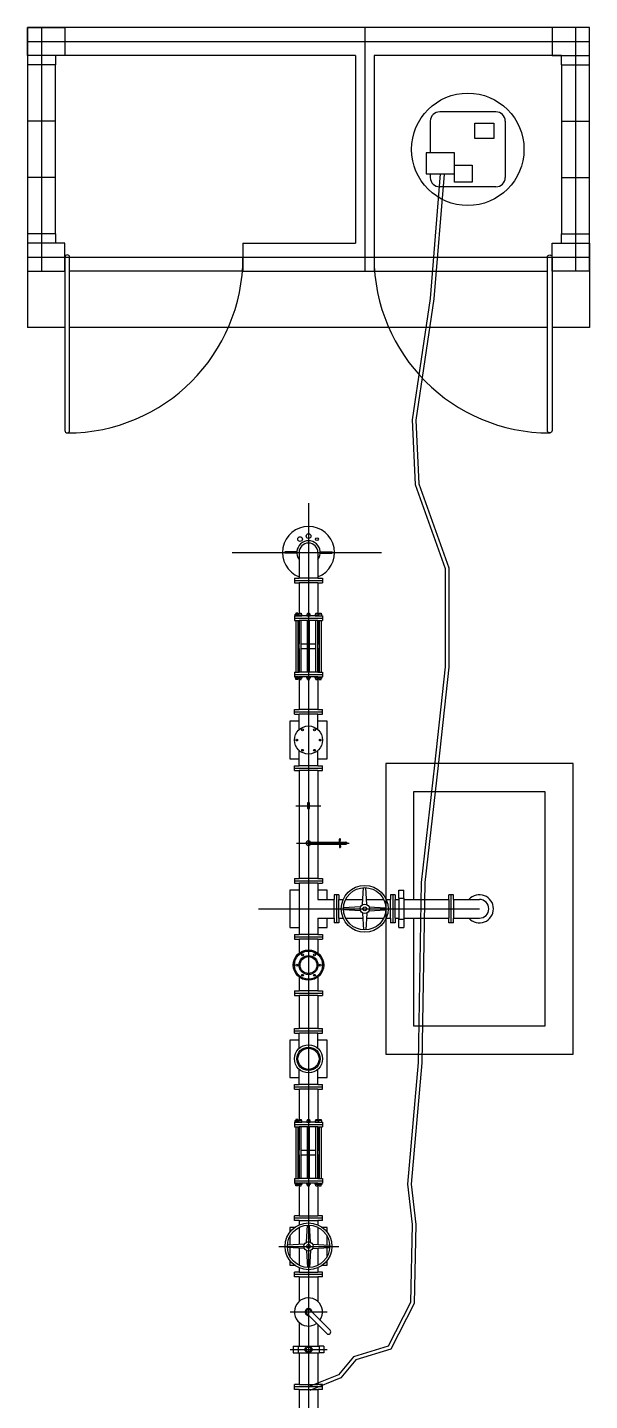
# Model space of a CAD drawing. Header units: inches. Extents: x 72602 to 350810, y -122122 to 43597.
# Drawn here: x 173573 to 176573, y -105680 to -98358 of the extents above; entities that cross this region are included whole.
import ezdxf

# ---------------------------------------------------------------- set-up
doc = ezdxf.new("R2010")
doc.units = ezdxf.units.IN
doc.header["$MEASUREMENT"] = 0
doc.layers.add('M-X-BKGD', color=8, linetype='Continuous')

msp = doc.modelspace()

# ---------------------------------------------------------------- linework, layer by layer
at = {"layer": 'M-X-BKGD'}
for p, q in [((173573.5, -98358.1), (173573.5, -98558.1)), ((176573.5, -98358.1), (173573.5, -98358.1)), ((173573.5, -98358.1), (173573.5, -98558.1)), ((176573.5, -98358.1), (173573.5, -98358.1)), ((176573.5, -98558.1), (176573.5, -98358.1)), ((176573.5, -98558.1), (176573.5, -98358.1)), ((173723.5, -98508.1), (173723.5, -98558.1)), ((175323.5, -98508.1), (173723.5, -98508.1)), ((173723.5, -98508.1), (173723.5, -98558.1)), ((175323.5, -98508.1), (173723.5, -98508.1)), ((175323.5, -98508.1), (175323.5, -99508.1)), ((175323.5, -98508.1), (175323.5, -99508.1)), ((175423.5, -98508.1), (175423.5, -99658.1)), ((176423.5, -98508.1), (175423.5, -98508.1)), ((175423.5, -98508.1), (175423.5, -99658.1)), ((176423.5, -98508.1), (175423.5, -98508.1)), ((176423.5, -98558.1), (176423.5, -98508.1)), ((176423.5, -98558.1), (176423.5, -98508.1)), ((173723.5, -98558.1), (173573.5, -98558.1)), ((173573.5, -98558.1), (173573.5, -99458.1)), ((173723.5, -98558.1), (173573.5, -98558.1)), ((173573.5, -98558.1), (173573.5, -99458.1)), ((173723.5, -99458.1), (173723.5, -98558.1)), ((173723.5, -99458.1), (173723.5, -98558.1)), ((176423.5, -98558.1), (176573.5, -98558.1)), ((176423.5, -98558.1), (176423.5, -99458.1)), ((176423.5, -98558.1), (176573.5, -98558.1)), ((176423.5, -98558.1), (176423.5, -99458.1)), ((176573.5, -99458.1), (176573.5, -98558.1)), ((176573.5, -99458.1), (176573.5, -98558.1)), ((173723.5, -98858.1), (173573.5, -98858.1)), ((173723.5, -98858.1), (173573.5, -98858.1)), ((176423.5, -98858.1), (176573.5, -98858.1)), ((176423.5, -98858.1), (176573.5, -98858.1)), ((173723.5, -99158.1), (173573.5, -99158.1)), ((173723.5, -99158.1), (173573.5, -99158.1)), ((176423.5, -99158.1), (176573.5, -99158.1)), ((176423.5, -99158.1), (176573.5, -99158.1)), ((173723.5, -99458.1), (173573.5, -99458.1)), ((173573.5, -99458.1), (173573.5, -99658.1)), ((173723.5, -99458.1), (173573.5, -99458.1)), ((173573.5, -99458.1), (173573.5, -99658.1)), ((173723.5, -99458.1), (173723.5, -99508.1)), ((173723.5, -99458.1), (173723.5, -99508.1)), ((174723.5, -99508.1), (174723.5, -99658.1)), ((174723.5, -99508.1), (175323.5, -99508.1)), ((174723.5, -99508.1), (174723.5, -99658.1)), ((174723.5, -99508.1), (175323.5, -99508.1)), ((176423.5, -99508.1), (176423.5, -99458.1)), ((176423.5, -99458.1), (176573.5, -99458.1)), ((176423.5, -99508.1), (176423.5, -99458.1)), ((176423.5, -99458.1), (176573.5, -99458.1)), ((176573.5, -99658.1), (176573.5, -99458.1)), ((176573.5, -99658.1), (176573.5, -99458.1)), ((173573.5, -99658.1), (173573.5, -99958.1)), ((173573.5, -99658.1), (173573.5, -99958.1)), ((174723.5, -99658.1), (173798.5, -99658.1)), ((174723.5, -99658.1), (173798.5, -99658.1)), ((174723.5, -99658.1), (175423.5, -99658.1)), ((174723.5, -99658.1), (175423.5, -99658.1)), ((175423.5, -99658.1), (176348.5, -99658.1)), ((175423.5, -99658.1), (176348.5, -99658.1)), ((176573.5, -99658.1), (176573.5, -99958.1)), ((176573.5, -99658.1), (176573.5, -99958.1)), ((173773.5, -99958.1), (173573.5, -99958.1)), ((173773.5, -99958.1), (173573.5, -99958.1)), ((176348.5, -99958.1), (173798.5, -99958.1)), ((176348.5, -99958.1), (173798.5, -99958.1)), ((176573.5, -99958.1), (176373.5, -99958.1)), ((176573.5, -99958.1), (176373.5, -99958.1)), ((175485.5, -102283.1), (175485.5, -103833.1)), ((176485.5, -102283.1), (175485.5, -102283.1)), ((175485.5, -102283.1), (175485.5, -103833.1)), ((176485.5, -102283.1), (175485.5, -102283.1)), ((176485.5, -103833.1), (176485.5, -102283.1)), ((176485.5, -103833.1), (176485.5, -102283.1)), ((175635.5, -102433.1), (176335.5, -102433.1)), ((175635.5, -103008.1), (175635.5, -102433.1)), ((175635.5, -102433.1), (176335.5, -102433.1)), ((175635.5, -103008.1), (175635.5, -102433.1)), ((176335.5, -102433.1), (176335.5, -103683.1)), ((176335.5, -102433.1), (176335.5, -103683.1)), ((175635.5, -103683.1), (175635.5, -103108.1)), ((175635.5, -103683.1), (175635.5, -103108.1)), ((176335.5, -103683.1), (175635.5, -103683.1)), ((176335.5, -103683.1), (175635.5, -103683.1)), ((175485.5, -103833.1), (176485.5, -103833.1)), ((175485.5, -103833.1), (176485.5, -103833.1))]:
    msp.add_line(p, q, dxfattribs=at)
at = {"layer": 'M-X-BKGD', "ltscale": 5}
for p, q in [((173648.5, -98358.1), (173648.5, -99658.1)), ((173648.5, -98358.1), (173648.5, -99658.1)), ((175373.5, -98358.1), (175373.5, -99658.1)), ((175373.5, -98358.1), (175373.5, -99658.1)), ((176498.5, -98358.1), (176498.5, -99658.1)), ((176498.5, -98358.1), (176498.5, -99658.1)), ((173573.5, -98433.1), (176573.5, -98433.1)), ((173573.5, -98433.1), (176573.5, -98433.1)), ((176073.5, -98808.1), (175773.5, -98808.1)), ((176073.5, -98808.1), (175773.5, -98808.1)), ((175723.5, -98858.1), (175723.5, -99026)), ((175723.5, -98858.1), (175723.5, -99026)), ((176123.5, -98858.1), (176123.5, -99158.1)), ((176123.5, -98858.1), (176123.5, -99158.1)), ((175723.5, -99138.5), (175723.5, -99158.1)), ((175723.5, -99138.5), (175723.5, -99158.1)), ((176073.5, -99208.1), (175773.5, -99208.1)), ((176073.5, -99208.1), (175773.5, -99208.1)), ((173573.5, -99583.1), (176573.5, -99583.1)), ((173573.5, -99583.1), (176573.5, -99583.1)), ((175073.5, -100895), (175073.5, -111639.5)), ((175073.5, -100895), (175073.5, -111639.5)), ((174666.7, -101158.1), (175462.4, -101158.1)), ((174666.7, -101158.1), (175462.4, -101158.1)), ((174947, -101155.1), (174947, -101161.1)), ((175011, -101155.1), (174947, -101155.1)), ((174947, -101155.1), (174947, -101161.1)), ((175011, -101155.1), (174947, -101155.1)), ((175011, -101161.1), (174947, -101161.1)), ((175011, -101161.1), (174947, -101161.1)), ((174973.5, -101155.1), (174973.5, -101161.1)), ((174973.5, -101155.1), (174973.5, -101161.1)), ((175023.5, -101158.1), (175023.5, -101295.6)), ((175023.5, -101158.1), (175023.5, -101295.6)), ((175123.5, -101158.1), (175123.5, -101295.6)), ((175123.5, -101158.1), (175123.5, -101295.6)), ((175135.9, -101155.1), (175200, -101155.1)), ((175135.9, -101155.1), (175200, -101155.1)), ((175135.9, -101161.1), (175200, -101161.1)), ((175135.9, -101161.1), (175200, -101161.1)), ((175173.5, -101155.1), (175173.5, -101161.1)), ((175173.5, -101155.1), (175173.5, -101161.1)), ((175200, -101155.1), (175200, -101161.1)), ((175200, -101155.1), (175200, -101161.1)), ((174998.5, -101295.6), (175023.5, -101295.6)), ((174998.5, -101295.6), (174998.5, -101320.6)), ((174998.5, -101295.6), (175023.5, -101295.6)), ((174998.5, -101295.6), (174998.5, -101320.6)), ((174998.5, -101308.1), (175148.5, -101308.1)), ((174998.5, -101308.1), (175148.5, -101308.1)), ((174998.5, -101320.6), (175023.5, -101320.6)), ((174998.5, -101320.6), (175023.5, -101320.6)), ((175123.5, -101295.6), (175023.5, -101295.6)), ((175123.5, -101295.6), (175023.5, -101295.6)), ((175023.5, -101320.6), (175023.5, -101487.6)), ((175123.5, -101320.6), (175023.5, -101320.6)), ((175023.5, -101320.6), (175023.5, -101487.6)), ((175123.5, -101320.6), (175023.5, -101320.6)), ((175123.5, -101295.6), (175148.5, -101295.6)), ((175123.5, -101295.6), (175148.5, -101295.6)), ((175123.5, -101320.6), (175123.5, -101487.6)), ((175123.5, -101320.6), (175148.5, -101320.6)), ((175123.5, -101320.6), (175123.5, -101487.6)), ((175123.5, -101320.6), (175148.5, -101320.6)), ((175148.5, -101295.6), (175148.5, -101320.6)), ((175148.5, -101295.6), (175148.5, -101320.6)), ((175006, -101481.6), (175006, -101487.6)), ((175016, -101481.6), (175006, -101481.6)), ((175006, -101481.6), (175006, -101487.6)), ((175016, -101481.6), (175006, -101481.6)), ((175016, -101481.6), (175016, -101487.6)), ((175016, -101481.6), (175016, -101487.6)), ((175024.3, -101481.6), (175024.3, -101487.6)), ((175024.3, -101481.6), (175034.3, -101481.6)), ((175024.3, -101481.6), (175024.3, -101487.6)), ((175024.3, -101481.6), (175034.3, -101481.6)), ((175034.3, -101481.6), (175034.3, -101487.6)), ((175034.3, -101481.6), (175034.3, -101487.6)), ((175068.5, -101481.6), (175068.5, -101487.6)), ((175068.5, -101481.6), (175078.5, -101481.6)), ((175068.5, -101481.6), (175068.5, -101487.6)), ((175068.5, -101481.6), (175078.5, -101481.6)), ((175078.5, -101481.6), (175078.5, -101487.6)), ((175078.5, -101481.6), (175078.5, -101487.6)), ((175112.6, -101481.6), (175112.6, -101487.6)), ((175112.6, -101481.6), (175122.6, -101481.6)), ((175112.6, -101481.6), (175112.6, -101487.6)), ((175112.6, -101481.6), (175122.6, -101481.6)), ((175122.6, -101481.6), (175122.6, -101487.6)), ((175122.6, -101481.6), (175122.6, -101487.6)), ((175131, -101481.6), (175131, -101487.6)), ((175131, -101481.6), (175141, -101481.6)), ((175131, -101481.6), (175131, -101487.6)), ((175131, -101481.6), (175141, -101481.6)), ((175141, -101481.6), (175141, -101487.6)), ((175141, -101481.6), (175141, -101487.6)), ((174998.5, -101495.6), (175023.5, -101495.6)), ((174998.5, -101495.6), (174998.5, -101520.6)), ((174998.5, -101495.6), (175023.5, -101495.6)), ((174998.5, -101495.6), (174998.5, -101520.6)), ((174998.5, -101508.1), (175148.5, -101508.1)), ((174998.5, -101508.1), (175148.5, -101508.1)), ((174998.5, -101520.6), (175023.5, -101520.6)), ((174998.5, -101520.6), (175023.5, -101520.6)), ((175006, -101520.6), (175006, -101795.6)), ((175006, -101520.6), (175006, -101795.6)), ((175016, -101520.6), (175016, -101795.6)), ((175016, -101520.6), (175016, -101795.6)), ((175123.5, -101495.6), (175023.5, -101495.6)), ((175123.5, -101495.6), (175023.5, -101495.6)), ((175123.5, -101520.6), (175023.5, -101520.6)), ((175023.5, -101520.6), (175023.5, -101645.6)), ((175123.5, -101520.6), (175023.5, -101520.6)), ((175023.5, -101520.6), (175023.5, -101645.6)), ((175024.3, -101795.6), (175024.3, -101520.6)), ((175024.3, -101795.6), (175024.3, -101520.6)), ((175034.3, -101795.6), (175034.3, -101520.6)), ((175034.3, -101795.6), (175034.3, -101520.6)), ((175068.5, -101795.6), (175068.5, -101520.6)), ((175068.5, -101795.6), (175068.5, -101520.6)), ((175078.5, -101795.6), (175078.5, -101520.6)), ((175078.5, -101795.6), (175078.5, -101520.6)), ((175112.6, -101795.6), (175112.6, -101520.6)), ((175112.6, -101795.6), (175112.6, -101520.6)), ((175122.6, -101795.6), (175122.6, -101520.6)), ((175122.6, -101795.6), (175122.6, -101520.6)), ((175123.5, -101495.6), (175148.5, -101495.6)), ((175123.5, -101495.6), (175148.5, -101495.6)), ((175123.5, -101520.6), (175148.5, -101520.6)), ((175123.5, -101520.6), (175123.5, -101645.6)), ((175123.5, -101520.6), (175148.5, -101520.6)), ((175123.5, -101520.6), (175123.5, -101645.6)), ((175131, -101520.6), (175131, -101795.6)), ((175131, -101520.6), (175131, -101795.6)), ((175141, -101520.6), (175141, -101795.6)), ((175141, -101520.6), (175141, -101795.6)), ((175148.5, -101495.6), (175148.5, -101520.6)), ((175148.5, -101495.6), (175148.5, -101520.6)), ((175016, -101645.6), (175024.3, -101645.6)), ((175016, -101645.6), (175024.3, -101645.6)), ((175016, -101670.6), (175024.3, -101670.6)), ((175016, -101670.6), (175024.3, -101670.6)), ((175023.5, -101670.6), (175023.5, -101795.6)), ((175023.5, -101670.6), (175023.5, -101795.6)), ((175034.3, -101645.6), (175112.6, -101645.6)), ((175034.3, -101645.6), (175112.6, -101645.6)), ((175034.3, -101670.6), (175112.6, -101670.6)), ((175034.3, -101670.6), (175112.6, -101670.6)), ((175122.6, -101645.6), (175131, -101645.6)), ((175122.6, -101645.6), (175131, -101645.6)), ((175122.6, -101670.6), (175131, -101670.6)), ((175122.6, -101670.6), (175131, -101670.6)), ((175123.5, -101670.6), (175123.5, -101795.6)), ((175123.5, -101670.6), (175123.5, -101795.6)), ((174998.5, -101795.6), (175023.5, -101795.6)), ((174998.5, -101795.6), (174998.5, -101820.6)), ((174998.5, -101795.6), (175023.5, -101795.6)), ((174998.5, -101795.6), (174998.5, -101820.6)), ((174998.5, -101808.1), (175148.5, -101808.1)), ((174998.5, -101808.1), (175148.5, -101808.1)), ((174998.5, -101820.6), (175023.5, -101820.6)), ((174998.5, -101820.6), (175023.5, -101820.6)), ((175006, -101834.6), (175006, -101828.6)), ((175006, -101834.6), (175006, -101828.6)), ((175016, -101834.6), (175006, -101834.6)), ((175016, -101834.6), (175006, -101834.6)), ((175016, -101834.6), (175016, -101828.6)), ((175016, -101834.6), (175016, -101828.6)), ((175123.5, -101795.6), (175023.5, -101795.6)), ((175123.5, -101795.6), (175023.5, -101795.6)), ((175123.5, -101820.6), (175023.5, -101820.6)), ((175123.5, -101820.6), (175023.5, -101820.6)), ((175023.5, -101828.6), (175023.5, -101995.6)), ((175023.5, -101828.6), (175023.5, -101995.6)), ((175024.3, -101834.6), (175024.3, -101828.6)), ((175024.3, -101834.6), (175024.3, -101828.6)), ((175024.3, -101834.6), (175034.3, -101834.6)), ((175024.3, -101834.6), (175034.3, -101834.6)), ((175034.3, -101834.6), (175034.3, -101828.6)), ((175034.3, -101834.6), (175034.3, -101828.6)), ((175068.5, -101834.6), (175068.5, -101828.6)), ((175068.5, -101834.6), (175068.5, -101828.6)), ((175068.5, -101834.6), (175078.5, -101834.6)), ((175068.5, -101834.6), (175078.5, -101834.6)), ((175078.5, -101834.6), (175078.5, -101828.6)), ((175078.5, -101834.6), (175078.5, -101828.6)), ((175112.6, -101834.6), (175112.6, -101828.6)), ((175112.6, -101834.6), (175112.6, -101828.6)), ((175112.6, -101834.6), (175122.6, -101834.6)), ((175112.6, -101834.6), (175122.6, -101834.6)), ((175122.6, -101834.6), (175122.6, -101828.6)), ((175122.6, -101834.6), (175122.6, -101828.6)), ((175123.5, -101795.6), (175148.5, -101795.6)), ((175123.5, -101795.6), (175148.5, -101795.6)), ((175123.5, -101820.6), (175148.5, -101820.6)), ((175123.5, -101820.6), (175148.5, -101820.6)), ((175123.5, -101828.6), (175123.5, -101995.6)), ((175123.5, -101828.6), (175123.5, -101995.6)), ((175131, -101834.6), (175131, -101828.6)), ((175131, -101834.6), (175131, -101828.6)), ((175131, -101834.6), (175141, -101834.6)), ((175131, -101834.6), (175141, -101834.6)), ((175141, -101834.6), (175141, -101828.6)), ((175141, -101834.6), (175141, -101828.6)), ((175148.5, -101795.6), (175148.5, -101820.6)), ((175148.5, -101795.6), (175148.5, -101820.6)), ((174998.5, -101995.6), (175023.5, -101995.6)), ((174998.5, -102020.6), (174998.5, -101995.6)), ((174998.5, -101995.6), (175023.5, -101995.6)), ((174998.5, -102020.6), (174998.5, -101995.6)), ((175123.5, -101995.6), (175023.5, -101995.6)), ((175123.5, -101995.6), (175023.5, -101995.6)), ((175123.5, -101995.6), (175148.5, -101995.6)), ((175123.5, -101995.6), (175148.5, -101995.6)), ((175148.5, -102020.6), (175148.5, -101995.6)), ((175148.5, -102020.6), (175148.5, -101995.6)), ((174998.5, -102008.1), (175148.5, -102008.1)), ((174998.5, -102008.1), (175148.5, -102008.1)), ((174998.5, -102020.6), (175023.5, -102020.6)), ((174998.5, -102020.6), (175023.5, -102020.6)), ((175123.5, -102020.6), (175023.5, -102020.6)), ((175023.5, -102102.2), (175023.5, -102020.6)), ((175123.5, -102020.6), (175023.5, -102020.6)), ((175023.5, -102102.2), (175023.5, -102020.6)), ((175123.5, -102020.6), (175148.5, -102020.6)), ((175123.5, -102102.2), (175123.5, -102020.6)), ((175123.5, -102020.6), (175148.5, -102020.6)), ((175123.5, -102102.2), (175123.5, -102020.6)), ((175023.5, -102295.6), (175023.5, -102214)), ((175023.5, -102295.6), (175023.5, -102214)), ((175123.5, -102295.6), (175123.5, -102214)), ((175123.5, -102295.6), (175123.5, -102214)), ((174998.5, -102295.6), (175023.5, -102295.6)), ((174998.5, -102320.6), (174998.5, -102295.6)), ((174998.5, -102295.6), (175023.5, -102295.6)), ((174998.5, -102320.6), (174998.5, -102295.6)), ((174998.5, -102308.1), (175148.5, -102308.1)), ((174998.5, -102308.1), (175148.5, -102308.1)), ((174998.5, -102320.6), (175023.5, -102320.6)), ((174998.5, -102320.6), (175023.5, -102320.6)), ((175123.5, -102295.6), (175023.5, -102295.6)), ((175123.5, -102295.6), (175023.5, -102295.6)), ((175123.5, -102320.6), (175023.5, -102320.6)), ((175023.5, -102320.6), (175023.5, -102895.6)), ((175123.5, -102320.6), (175023.5, -102320.6)), ((175023.5, -102320.6), (175023.5, -102895.6)), ((175123.5, -102295.6), (175148.5, -102295.6)), ((175123.5, -102295.6), (175148.5, -102295.6)), ((175123.5, -102320.6), (175148.5, -102320.6)), ((175123.5, -102320.6), (175123.5, -102895.6)), ((175123.5, -102320.6), (175148.5, -102320.6)), ((175123.5, -102320.6), (175123.5, -102895.6)), ((175148.5, -102320.6), (175148.5, -102295.6)), ((175148.5, -102320.6), (175148.5, -102295.6)), ((175005.1, -102508.1), (175139.1, -102508.1)), ((175005.1, -102508.1), (175139.1, -102508.1)), ((175010.1, -102708.1), (175291.1, -102708.1)), ((175010.1, -102708.1), (175291.1, -102708.1)), ((175073.5, -102702.1), (175273.5, -102702.1)), ((175073.5, -102702.1), (175273.5, -102702.1)), ((175073.5, -102714.1), (175273.5, -102714.1)), ((175073.5, -102714.1), (175273.5, -102714.1)), ((175239.6, -102703.4), (175238.5, -102686.6)), ((175239.6, -102703.4), (175238.5, -102686.6)), ((175239.6, -102712.9), (175238.5, -102729.7)), ((175239.6, -102712.9), (175238.5, -102729.7)), ((175242.5, -102703.4), (175243.6, -102686.6)), ((175242.5, -102703.4), (175243.6, -102686.6)), ((175242.5, -102712.9), (175243.6, -102729.7)), ((175242.5, -102712.9), (175243.6, -102729.7)), ((174998.5, -102895.6), (175023.5, -102895.6)), ((174998.5, -102895.6), (174998.5, -102920.6)), ((174998.5, -102895.6), (175023.5, -102895.6)), ((174998.5, -102895.6), (174998.5, -102920.6)), ((174998.5, -102908.1), (175148.5, -102908.1)), ((174998.5, -102908.1), (175148.5, -102908.1)), ((174998.5, -102920.6), (175023.5, -102920.6)), ((174998.5, -102920.6), (175023.5, -102920.6)), ((175123.5, -102895.6), (175023.5, -102895.6)), ((175123.5, -102895.6), (175023.5, -102895.6)), ((175123.5, -102920.6), (175023.5, -102920.6)), ((175023.5, -102920.6), (175023.5, -103195.6)), ((175123.5, -102920.6), (175023.5, -102920.6)), ((175023.5, -102920.6), (175023.5, -103195.6)), ((175123.5, -102895.6), (175148.5, -102895.6)), ((175123.5, -102895.6), (175148.5, -102895.6)), ((175123.5, -102920.6), (175148.5, -102920.6)), ((175123.5, -102920.6), (175123.5, -103008.1)), ((175123.5, -102920.6), (175148.5, -102920.6)), ((175123.5, -102920.6), (175123.5, -103008.1)), ((175148.5, -102895.6), (175148.5, -102920.6)), ((175148.5, -102895.6), (175148.5, -102920.6)), ((175362.3, -103035.8), (175367.4, -102945.3)), ((175362.3, -103035.8), (175367.4, -102945.3)), ((175384.6, -103035.8), (175379.5, -102945.3)), ((175384.6, -103035.8), (175379.5, -102945.3)), ((175123.5, -103008.1), (175211, -103008.1)), ((175123.5, -103008.1), (175211, -103008.1)), ((175211, -102983.1), (175211, -103008.1)), ((175236, -102983.1), (175211, -102983.1)), ((175211, -102983.1), (175211, -103008.1)), ((175236, -102983.1), (175211, -102983.1)), ((175211, -103108.1), (175211, -103008.1)), ((175211, -103108.1), (175211, -103008.1)), ((175223.5, -102983.1), (175223.5, -103133.1)), ((175223.5, -102983.1), (175223.5, -103133.1)), ((175236, -102983.1), (175236, -103008.1)), ((175236, -102983.1), (175236, -103008.1)), ((175236, -103108.1), (175236, -103008.1)), ((175236, -103008.1), (175258.9, -103008.1)), ((175236, -103108.1), (175236, -103008.1)), ((175236, -103008.1), (175258.9, -103008.1)), ((175272.1, -103008.1), (175363.9, -103008.1)), ((175272.1, -103008.1), (175363.9, -103008.1)), ((175383, -103008.1), (175474.8, -103008.1)), ((175383, -103008.1), (175474.8, -103008.1)), ((175488, -103008.1), (175511, -103008.1)), ((175488, -103008.1), (175511, -103008.1)), ((175511, -102983.1), (175511, -103008.1)), ((175536, -102983.1), (175511, -102983.1)), ((175511, -102983.1), (175511, -103008.1)), ((175536, -102983.1), (175511, -102983.1)), ((175511, -103108.1), (175511, -103008.1)), ((175511, -103108.1), (175511, -103008.1)), ((175523.5, -102983.1), (175523.5, -103133.1)), ((175523.5, -102983.1), (175523.5, -103133.1)), ((175536, -102983.1), (175536, -103008.1)), ((175536, -102983.1), (175536, -103008.1)), ((175536, -103108.1), (175536, -103008.1)), ((175536, -103008.1), (175556.4, -103008.1)), ((175536, -103108.1), (175536, -103008.1)), ((175536, -103008.1), (175556.4, -103008.1)), ((175556.4, -102958.1), (175581.4, -102958.1)), ((175556.4, -103002.1), (175556.4, -102958.1)), ((175556.4, -102958.1), (175581.4, -102958.1)), ((175556.4, -103002.1), (175556.4, -102958.1)), ((175556.4, -103002.1), (175556.4, -103114.1)), ((175556.4, -103002.1), (175581.4, -103002.1)), ((175556.4, -103002.1), (175556.4, -103114.1)), ((175556.4, -103002.1), (175581.4, -103002.1)), ((175581.4, -103002.1), (175581.4, -102958.1)), ((175581.4, -103002.1), (175581.4, -102958.1)), ((175581.4, -103002.1), (175581.4, -103114.1)), ((175581.4, -103002.1), (175581.4, -103114.1)), ((175581.4, -103008.1), (175823, -103008.1)), ((175581.4, -103008.1), (175823, -103008.1)), ((175848, -102983.1), (175823, -102983.1)), ((175823, -103008.1), (175823, -102983.1)), ((175848, -102983.1), (175823, -102983.1)), ((175823, -103008.1), (175823, -102983.1)), ((175823, -103008.1), (175823, -103108.1)), ((175823, -103008.1), (175823, -103108.1)), ((175835.5, -103133.1), (175835.5, -102983.1)), ((175835.5, -103133.1), (175835.5, -102983.1)), ((175848, -103008.1), (175848, -102983.1)), ((175848, -103008.1), (175848, -102983.1)), ((175848, -103008.1), (175848, -103108.1)), ((175848, -103008.1), (175985.5, -103008.1)), ((175848, -103008.1), (175848, -103108.1)), ((175848, -103008.1), (175985.5, -103008.1)), ((174806.7, -103058.1), (175985.5, -103058.1)), ((174806.7, -103058.1), (175985.5, -103058.1)), ((175351.1, -103047), (175260.6, -103052.1)), ((175351.1, -103047), (175260.6, -103052.1)), ((175351.1, -103069.3), (175260.6, -103064.2)), ((175351.1, -103069.3), (175260.6, -103064.2)), ((175362.3, -103080.5), (175367.4, -103171)), ((175362.3, -103080.5), (175367.4, -103171)), ((175384.6, -103080.5), (175379.5, -103171)), ((175384.6, -103080.5), (175379.5, -103171)), ((175395.8, -103047), (175486.3, -103052.1)), ((175395.8, -103047), (175486.3, -103052.1)), ((175395.8, -103069.3), (175486.3, -103064.2)), ((175395.8, -103069.3), (175486.3, -103064.2)), ((175123.5, -103108.1), (175211, -103108.1)), ((175123.5, -103108.1), (175123.5, -103195.6)), ((175123.5, -103108.1), (175211, -103108.1)), ((175123.5, -103108.1), (175123.5, -103195.6)), ((175211, -103108.1), (175211, -103133.1)), ((175211, -103108.1), (175211, -103133.1)), ((175236, -103133.1), (175211, -103133.1)), ((175236, -103133.1), (175211, -103133.1)), ((175236, -103108.1), (175236, -103133.1)), ((175236, -103108.1), (175258.9, -103108.1)), ((175236, -103108.1), (175236, -103133.1)), ((175236, -103108.1), (175258.9, -103108.1)), ((175272.1, -103108.1), (175363.9, -103108.1)), ((175272.1, -103108.1), (175363.9, -103108.1)), ((175383, -103108.1), (175474.8, -103108.1)), ((175383, -103108.1), (175474.8, -103108.1)), ((175488, -103108.1), (175511, -103108.1)), ((175488, -103108.1), (175511, -103108.1)), ((175511, -103108.1), (175511, -103133.1)), ((175511, -103108.1), (175511, -103133.1)), ((175536, -103133.1), (175511, -103133.1)), ((175536, -103133.1), (175511, -103133.1)), ((175536, -103108.1), (175536, -103133.1)), ((175536, -103108.1), (175556.4, -103108.1)), ((175536, -103108.1), (175536, -103133.1)), ((175536, -103108.1), (175556.4, -103108.1)), ((175556.4, -103114.1), (175581.4, -103114.1)), ((175556.4, -103158.1), (175556.4, -103114.1)), ((175556.4, -103114.1), (175581.4, -103114.1)), ((175556.4, -103158.1), (175556.4, -103114.1)), ((175556.4, -103158.1), (175581.4, -103158.1)), ((175556.4, -103158.1), (175581.4, -103158.1)), ((175581.4, -103108.1), (175823, -103108.1)), ((175581.4, -103108.1), (175823, -103108.1)), ((175581.4, -103114.1), (175581.4, -103158.1)), ((175581.4, -103114.1), (175581.4, -103158.1)), ((175823, -103133.1), (175823, -103108.1)), ((175823, -103133.1), (175823, -103108.1)), ((175848, -103133.1), (175823, -103133.1)), ((175848, -103133.1), (175823, -103133.1)), ((175848, -103133.1), (175848, -103108.1)), ((175848, -103108.1), (175985.5, -103108.1)), ((175848, -103133.1), (175848, -103108.1)), ((175848, -103108.1), (175985.5, -103108.1)), ((174998.5, -103195.6), (175023.5, -103195.6)), ((174998.5, -103195.6), (174998.5, -103220.6)), ((174998.5, -103195.6), (175023.5, -103195.6)), ((174998.5, -103195.6), (174998.5, -103220.6)), ((174998.5, -103208.1), (175148.5, -103208.1)), ((174998.5, -103208.1), (175148.5, -103208.1)), ((174998.5, -103220.6), (175023.5, -103220.6)), ((174998.5, -103220.6), (175023.5, -103220.6)), ((175123.5, -103195.6), (175023.5, -103195.6)), ((175123.5, -103195.6), (175023.5, -103195.6)), ((175123.5, -103220.6), (175023.5, -103220.6)), ((175023.5, -103220.6), (175023.5, -103294.4)), ((175123.5, -103220.6), (175023.5, -103220.6)), ((175023.5, -103220.6), (175023.5, -103294.4)), ((175123.5, -103195.6), (175148.5, -103195.6)), ((175123.5, -103195.6), (175148.5, -103195.6)), ((175123.5, -103220.6), (175148.5, -103220.6)), ((175123.5, -103220.6), (175123.5, -103294.4)), ((175123.5, -103220.6), (175148.5, -103220.6)), ((175123.5, -103220.6), (175123.5, -103294.4)), ((175148.5, -103195.6), (175148.5, -103220.6)), ((175148.5, -103195.6), (175148.5, -103220.6)), ((175023.5, -103421.9), (175023.5, -103495.6)), ((175023.5, -103421.9), (175023.5, -103495.6)), ((175123.5, -103421.9), (175123.5, -103495.6)), ((175123.5, -103421.9), (175123.5, -103495.6)), ((174998.5, -103495.6), (175023.5, -103495.6)), ((174998.5, -103495.6), (174998.5, -103520.6)), ((174998.5, -103495.6), (175023.5, -103495.6)), ((174998.5, -103495.6), (174998.5, -103520.6)), ((174998.5, -103508.1), (175148.5, -103508.1)), ((174998.5, -103508.1), (175148.5, -103508.1)), ((174998.5, -103520.6), (175023.5, -103520.6)), ((174998.5, -103520.6), (175023.5, -103520.6)), ((175123.5, -103495.6), (175023.5, -103495.6)), ((175123.5, -103495.6), (175023.5, -103495.6)), ((175023.5, -103520.6), (175023.5, -103695.6)), ((175123.5, -103520.6), (175023.5, -103520.6)), ((175023.5, -103520.6), (175023.5, -103695.6)), ((175123.5, -103520.6), (175023.5, -103520.6)), ((175123.5, -103495.6), (175148.5, -103495.6)), ((175123.5, -103495.6), (175148.5, -103495.6)), ((175123.5, -103520.6), (175123.5, -103695.6)), ((175123.5, -103520.6), (175148.5, -103520.6)), ((175123.5, -103520.6), (175123.5, -103695.6)), ((175123.5, -103520.6), (175148.5, -103520.6)), ((175148.5, -103495.6), (175148.5, -103520.6)), ((175148.5, -103495.6), (175148.5, -103520.6)), ((174998.5, -103695.6), (175023.5, -103695.6)), ((174998.5, -103720.6), (174998.5, -103695.6)), ((174998.5, -103695.6), (175023.5, -103695.6)), ((174998.5, -103720.6), (174998.5, -103695.6)), ((174998.5, -103708.1), (175148.5, -103708.1)), ((174998.5, -103708.1), (175148.5, -103708.1)), ((174998.5, -103720.6), (175023.5, -103720.6)), ((174998.5, -103720.6), (175023.5, -103720.6)), ((175123.5, -103695.6), (175023.5, -103695.6)), ((175123.5, -103695.6), (175023.5, -103695.6)), ((175123.5, -103720.6), (175023.5, -103720.6)), ((175023.5, -103802.2), (175023.5, -103720.6)), ((175123.5, -103720.6), (175023.5, -103720.6)), ((175023.5, -103802.2), (175023.5, -103720.6)), ((175123.5, -103695.6), (175148.5, -103695.6)), ((175123.5, -103695.6), (175148.5, -103695.6)), ((175123.5, -103720.6), (175148.5, -103720.6)), ((175123.5, -103802.2), (175123.5, -103720.6)), ((175123.5, -103720.6), (175148.5, -103720.6)), ((175123.5, -103802.2), (175123.5, -103720.6)), ((175148.5, -103720.6), (175148.5, -103695.6)), ((175148.5, -103720.6), (175148.5, -103695.6)), ((175023.5, -103995.6), (175023.5, -103914)), ((175023.5, -103995.6), (175023.5, -103914)), ((175123.5, -103995.6), (175123.5, -103914)), ((175123.5, -103995.6), (175123.5, -103914)), ((174998.5, -103995.6), (175023.5, -103995.6)), ((174998.5, -104020.6), (174998.5, -103995.6)), ((174998.5, -103995.6), (175023.5, -103995.6)), ((174998.5, -104020.6), (174998.5, -103995.6)), ((174998.5, -104008.1), (175148.5, -104008.1)), ((174998.5, -104008.1), (175148.5, -104008.1)), ((174998.5, -104020.6), (175023.5, -104020.6)), ((174998.5, -104020.6), (175023.5, -104020.6)), ((175123.5, -103995.6), (175023.5, -103995.6)), ((175123.5, -103995.6), (175023.5, -103995.6)), ((175123.5, -104020.6), (175023.5, -104020.6)), ((175023.5, -104020.6), (175023.5, -104187.6)), ((175123.5, -104020.6), (175023.5, -104020.6)), ((175023.5, -104020.6), (175023.5, -104187.6)), ((175123.5, -103995.6), (175148.5, -103995.6)), ((175123.5, -103995.6), (175148.5, -103995.6)), ((175123.5, -104020.6), (175148.5, -104020.6)), ((175123.5, -104020.6), (175123.5, -104187.6)), ((175123.5, -104020.6), (175148.5, -104020.6)), ((175123.5, -104020.6), (175123.5, -104187.6)), ((175148.5, -104020.6), (175148.5, -103995.6)), ((175148.5, -104020.6), (175148.5, -103995.6)), ((175006, -104181.6), (175006, -104187.6)), ((175016, -104181.6), (175006, -104181.6)), ((175006, -104181.6), (175006, -104187.6)), ((175016, -104181.6), (175006, -104181.6)), ((175016, -104181.6), (175016, -104187.6)), ((175016, -104181.6), (175016, -104187.6)), ((175024.3, -104181.6), (175024.3, -104187.6)), ((175024.3, -104181.6), (175034.3, -104181.6)), ((175024.3, -104181.6), (175024.3, -104187.6)), ((175024.3, -104181.6), (175034.3, -104181.6)), ((175034.3, -104181.6), (175034.3, -104187.6)), ((175034.3, -104181.6), (175034.3, -104187.6)), ((175068.5, -104181.6), (175068.5, -104187.6)), ((175068.5, -104181.6), (175078.5, -104181.6)), ((175068.5, -104181.6), (175068.5, -104187.6)), ((175068.5, -104181.6), (175078.5, -104181.6)), ((175078.5, -104181.6), (175078.5, -104187.6)), ((175078.5, -104181.6), (175078.5, -104187.6)), ((175112.6, -104181.6), (175112.6, -104187.6)), ((175112.6, -104181.6), (175122.6, -104181.6)), ((175112.6, -104181.6), (175112.6, -104187.6)), ((175112.6, -104181.6), (175122.6, -104181.6)), ((175122.6, -104181.6), (175122.6, -104187.6)), ((175122.6, -104181.6), (175122.6, -104187.6)), ((175131, -104181.6), (175131, -104187.6)), ((175131, -104181.6), (175141, -104181.6)), ((175131, -104181.6), (175131, -104187.6)), ((175131, -104181.6), (175141, -104181.6)), ((175141, -104181.6), (175141, -104187.6)), ((175141, -104181.6), (175141, -104187.6)), ((174998.5, -104195.6), (175023.5, -104195.6)), ((174998.5, -104195.6), (174998.5, -104220.6)), ((174998.5, -104195.6), (175023.5, -104195.6)), ((174998.5, -104195.6), (174998.5, -104220.6)), ((174998.5, -104208.1), (175148.5, -104208.1)), ((174998.5, -104208.1), (175148.5, -104208.1)), ((174998.5, -104220.6), (175023.5, -104220.6)), ((174998.5, -104220.6), (175023.5, -104220.6)), ((175006, -104220.6), (175006, -104495.6)), ((175006, -104220.6), (175006, -104495.6)), ((175016, -104220.6), (175016, -104495.6)), ((175016, -104220.6), (175016, -104495.6)), ((175123.5, -104195.6), (175023.5, -104195.6)), ((175123.5, -104195.6), (175023.5, -104195.6)), ((175123.5, -104220.6), (175023.5, -104220.6)), ((175023.5, -104220.6), (175023.5, -104345.6)), ((175123.5, -104220.6), (175023.5, -104220.6)), ((175023.5, -104220.6), (175023.5, -104345.6)), ((175024.3, -104495.6), (175024.3, -104220.6)), ((175024.3, -104495.6), (175024.3, -104220.6)), ((175034.3, -104495.6), (175034.3, -104220.6)), ((175034.3, -104495.6), (175034.3, -104220.6)), ((175068.5, -104495.6), (175068.5, -104220.6)), ((175068.5, -104495.6), (175068.5, -104220.6)), ((175078.5, -104495.6), (175078.5, -104220.6)), ((175078.5, -104495.6), (175078.5, -104220.6)), ((175112.6, -104495.6), (175112.6, -104220.6)), ((175112.6, -104495.6), (175112.6, -104220.6)), ((175122.6, -104495.6), (175122.6, -104220.6)), ((175122.6, -104495.6), (175122.6, -104220.6)), ((175123.5, -104195.6), (175148.5, -104195.6)), ((175123.5, -104195.6), (175148.5, -104195.6)), ((175123.5, -104220.6), (175148.5, -104220.6)), ((175123.5, -104220.6), (175123.5, -104345.6)), ((175123.5, -104220.6), (175148.5, -104220.6)), ((175123.5, -104220.6), (175123.5, -104345.6)), ((175131, -104220.6), (175131, -104495.6)), ((175131, -104220.6), (175131, -104495.6)), ((175141, -104220.6), (175141, -104495.6)), ((175141, -104220.6), (175141, -104495.6)), ((175148.5, -104195.6), (175148.5, -104220.6)), ((175148.5, -104195.6), (175148.5, -104220.6)), ((175016, -104345.6), (175024.3, -104345.6)), ((175016, -104345.6), (175024.3, -104345.6)), ((175016, -104370.6), (175024.3, -104370.6)), ((175016, -104370.6), (175024.3, -104370.6)), ((175023.5, -104370.6), (175023.5, -104495.6)), ((175023.5, -104370.6), (175023.5, -104495.6)), ((175034.3, -104345.6), (175112.6, -104345.6)), ((175034.3, -104345.6), (175112.6, -104345.6)), ((175034.3, -104370.6), (175112.6, -104370.6)), ((175034.3, -104370.6), (175112.6, -104370.6)), ((175122.6, -104345.6), (175131, -104345.6)), ((175122.6, -104345.6), (175131, -104345.6)), ((175122.6, -104370.6), (175131, -104370.6)), ((175122.6, -104370.6), (175131, -104370.6)), ((175123.5, -104370.6), (175123.5, -104495.6)), ((175123.5, -104370.6), (175123.5, -104495.6)), ((174998.5, -104495.6), (175023.5, -104495.6)), ((174998.5, -104495.6), (174998.5, -104520.6)), ((174998.5, -104495.6), (175023.5, -104495.6)), ((174998.5, -104495.6), (174998.5, -104520.6)), ((174998.5, -104508.1), (175148.5, -104508.1)), ((174998.5, -104508.1), (175148.5, -104508.1)), ((174998.5, -104520.6), (175023.5, -104520.6)), ((174998.5, -104520.6), (175023.5, -104520.6)), ((175006, -104534.6), (175006, -104528.6)), ((175006, -104534.6), (175006, -104528.6)), ((175016, -104534.6), (175006, -104534.6)), ((175016, -104534.6), (175006, -104534.6)), ((175016, -104534.6), (175016, -104528.6)), ((175016, -104534.6), (175016, -104528.6)), ((175123.5, -104495.6), (175023.5, -104495.6)), ((175123.5, -104495.6), (175023.5, -104495.6)), ((175123.5, -104520.6), (175023.5, -104520.6)), ((175123.5, -104520.6), (175023.5, -104520.6)), ((175023.5, -104528.6), (175023.5, -104695.6)), ((175023.5, -104528.6), (175023.5, -104695.6)), ((175024.3, -104534.6), (175024.3, -104528.6)), ((175024.3, -104534.6), (175024.3, -104528.6)), ((175024.3, -104534.6), (175034.3, -104534.6)), ((175024.3, -104534.6), (175034.3, -104534.6)), ((175034.3, -104534.6), (175034.3, -104528.6)), ((175034.3, -104534.6), (175034.3, -104528.6)), ((175068.5, -104534.6), (175068.5, -104528.6)), ((175068.5, -104534.6), (175068.5, -104528.6)), ((175068.5, -104534.6), (175078.5, -104534.6)), ((175068.5, -104534.6), (175078.5, -104534.6)), ((175078.5, -104534.6), (175078.5, -104528.6)), ((175078.5, -104534.6), (175078.5, -104528.6)), ((175112.6, -104534.6), (175112.6, -104528.6)), ((175112.6, -104534.6), (175112.6, -104528.6)), ((175112.6, -104534.6), (175122.6, -104534.6)), ((175112.6, -104534.6), (175122.6, -104534.6)), ((175122.6, -104534.6), (175122.6, -104528.6)), ((175122.6, -104534.6), (175122.6, -104528.6)), ((175123.5, -104495.6), (175148.5, -104495.6)), ((175123.5, -104495.6), (175148.5, -104495.6)), ((175123.5, -104520.6), (175148.5, -104520.6)), ((175123.5, -104520.6), (175148.5, -104520.6)), ((175123.5, -104528.6), (175123.5, -104695.6)), ((175123.5, -104528.6), (175123.5, -104695.6)), ((175131, -104534.6), (175131, -104528.6)), ((175131, -104534.6), (175131, -104528.6)), ((175131, -104534.6), (175141, -104534.6)), ((175131, -104534.6), (175141, -104534.6)), ((175141, -104534.6), (175141, -104528.6)), ((175141, -104534.6), (175141, -104528.6)), ((175148.5, -104495.6), (175148.5, -104520.6)), ((175148.5, -104495.6), (175148.5, -104520.6)), ((174998.5, -104720.6), (174998.5, -104695.6)), ((175023.5, -104695.6), (174998.5, -104695.6)), ((174998.5, -104720.6), (174998.5, -104695.6)), ((175023.5, -104695.6), (174998.5, -104695.6)), ((175023.5, -104695.6), (175123.5, -104695.6)), ((175023.5, -104695.6), (175123.5, -104695.6)), ((175148.5, -104695.6), (175123.5, -104695.6)), ((175148.5, -104695.6), (175123.5, -104695.6)), ((175148.5, -104720.6), (175148.5, -104695.6)), ((175148.5, -104720.6), (175148.5, -104695.6)), ((175148.5, -104708.1), (174998.5, -104708.1)), ((175148.5, -104708.1), (174998.5, -104708.1)), ((175023.5, -104720.6), (174998.5, -104720.6)), ((175023.5, -104720.6), (174998.5, -104720.6)), ((175023.5, -104720.6), (175123.5, -104720.6)), ((175023.5, -104720.6), (175023.5, -104743.6)), ((175023.5, -104720.6), (175123.5, -104720.6)), ((175023.5, -104720.6), (175023.5, -104743.6)), ((175023.5, -104756.8), (175023.5, -104848.6)), ((175023.5, -104756.8), (175023.5, -104848.6)), ((175062.3, -104835.8), (175067.4, -104745.3)), ((175062.3, -104835.8), (175067.4, -104745.3)), ((175084.6, -104835.8), (175079.5, -104745.3)), ((175084.6, -104835.8), (175079.5, -104745.3)), ((175148.5, -104720.6), (175123.5, -104720.6)), ((175123.5, -104720.6), (175123.5, -104743.6)), ((175148.5, -104720.6), (175123.5, -104720.6)), ((175123.5, -104720.6), (175123.5, -104743.6)), ((175123.5, -104756.8), (175123.5, -104848.6)), ((175123.5, -104756.8), (175123.5, -104848.6)), ((175051.1, -104847), (174960.6, -104852.1)), ((175051.1, -104847), (174960.6, -104852.1)), ((175095.8, -104847), (175186.3, -104852.1)), ((175095.8, -104847), (175186.3, -104852.1)), ((174914.7, -104858.1), (175235.5, -104858.1)), ((174914.7, -104858.1), (175235.5, -104858.1)), ((175051.1, -104869.3), (174960.6, -104864.2)), ((175051.1, -104869.3), (174960.6, -104864.2)), ((175023.5, -104867.7), (175023.5, -104959.5)), ((175023.5, -104867.7), (175023.5, -104959.5)), ((175062.3, -104880.5), (175067.4, -104971)), ((175062.3, -104880.5), (175067.4, -104971)), ((175084.6, -104880.5), (175079.5, -104971)), ((175084.6, -104880.5), (175079.5, -104971)), ((175095.8, -104869.3), (175186.3, -104864.2)), ((175095.8, -104869.3), (175186.3, -104864.2)), ((175123.5, -104867.7), (175123.5, -104959.5)), ((175123.5, -104867.7), (175123.5, -104959.5)), ((174998.5, -105020.6), (174998.5, -104995.6)), ((175023.5, -104995.6), (174998.5, -104995.6)), ((174998.5, -105020.6), (174998.5, -104995.6)), ((175023.5, -104995.6), (174998.5, -104995.6)), ((175023.5, -104972.7), (175023.5, -104995.6)), ((175023.5, -104972.7), (175023.5, -104995.6)), ((175023.5, -104995.6), (175123.5, -104995.6)), ((175023.5, -104995.6), (175123.5, -104995.6)), ((175123.5, -104972.7), (175123.5, -104995.6)), ((175123.5, -104972.7), (175123.5, -104995.6)), ((175148.5, -104995.6), (175123.5, -104995.6)), ((175148.5, -104995.6), (175123.5, -104995.6)), ((175148.5, -105020.6), (175148.5, -104995.6)), ((175148.5, -105020.6), (175148.5, -104995.6)), ((175148.5, -105008.1), (174998.5, -105008.1)), ((175148.5, -105008.1), (174998.5, -105008.1)), ((175023.5, -105020.6), (174998.5, -105020.6)), ((175023.5, -105020.6), (174998.5, -105020.6)), ((175023.5, -105020.6), (175123.5, -105020.6)), ((175023.5, -105020.6), (175023.5, -105152.2)), ((175023.5, -105020.6), (175123.5, -105020.6)), ((175023.5, -105020.6), (175023.5, -105152.2)), ((175148.5, -105020.6), (175123.5, -105020.6)), ((175123.5, -105020.6), (175123.5, -105152.2)), ((175148.5, -105020.6), (175123.5, -105020.6)), ((175123.5, -105020.6), (175123.5, -105152.2)), ((174975.1, -105208.1), (175173.7, -105208.1)), ((174975.1, -105208.1), (175173.7, -105208.1)), ((175064.6, -105217), (175170.7, -105323.1)), ((175064.6, -105217), (175170.7, -105323.1)), ((175082.3, -105199.3), (175188.4, -105305.4)), ((175082.3, -105199.3), (175188.4, -105305.4)), ((175023.5, -105264), (175023.5, -105389.6)), ((175023.5, -105264), (175023.5, -105389.6)), ((175123.5, -105275.8), (175123.5, -105389.6)), ((175123.5, -105275.8), (175123.5, -105389.6)), ((174975.1, -105408.1), (175173.7, -105408.1)), ((174975.1, -105408.1), (175173.7, -105408.1)), ((174992.5, -105389.6), (174992.5, -105426.6)), ((174992.5, -105389.6), (175017.5, -105389.6)), ((174992.5, -105389.6), (174992.5, -105426.6)), ((174992.5, -105389.6), (175017.5, -105389.6)), ((174992.5, -105426.6), (175017.5, -105426.6)), ((174992.5, -105426.6), (175017.5, -105426.6)), ((175017.5, -105389.6), (175017.5, -105426.6)), ((175017.5, -105389.6), (175129.5, -105389.6)), ((175017.5, -105389.6), (175017.5, -105426.6)), ((175017.5, -105389.6), (175129.5, -105389.6)), ((175017.5, -105426.6), (175129.5, -105426.6)), ((175017.5, -105426.6), (175129.5, -105426.6)), ((175023.5, -105426.6), (175023.5, -105595.6)), ((175023.5, -105426.6), (175023.5, -105595.6)), ((175123.5, -105426.6), (175123.5, -105595.6)), ((175123.5, -105426.6), (175123.5, -105595.6)), ((175129.5, -105389.6), (175129.5, -105426.6)), ((175154.5, -105389.6), (175129.5, -105389.6)), ((175129.5, -105389.6), (175129.5, -105426.6)), ((175154.5, -105389.6), (175129.5, -105389.6)), ((175154.5, -105426.6), (175129.5, -105426.6)), ((175154.5, -105426.6), (175129.5, -105426.6)), ((175154.5, -105389.6), (175154.5, -105426.6)), ((175154.5, -105389.6), (175154.5, -105426.6)), ((174998.5, -105620.6), (174998.5, -105595.6)), ((175023.5, -105595.6), (174998.5, -105595.6)), ((174998.5, -105620.6), (174998.5, -105595.6)), ((175023.5, -105595.6), (174998.5, -105595.6)), ((175148.5, -105608.1), (174998.5, -105608.1)), ((175148.5, -105608.1), (174998.5, -105608.1)), ((175023.5, -105620.6), (174998.5, -105620.6)), ((175023.5, -105620.6), (174998.5, -105620.6)), ((175023.5, -105595.6), (175123.5, -105595.6)), ((175023.5, -105595.6), (175123.5, -105595.6)), ((175023.5, -105620.6), (175123.5, -105620.6)), ((175023.5, -105620.6), (175023.5, -105770)), ((175023.5, -105620.6), (175123.5, -105620.6)), ((175023.5, -105620.6), (175023.5, -105770)), ((175148.5, -105595.6), (175123.5, -105595.6)), ((175148.5, -105595.6), (175123.5, -105595.6)), ((175148.5, -105620.6), (175123.5, -105620.6)), ((175123.5, -105620.6), (175123.5, -105770)), ((175148.5, -105620.6), (175123.5, -105620.6)), ((175123.5, -105620.6), (175123.5, -105770)), ((175148.5, -105620.6), (175148.5, -105595.6)), ((175148.5, -105620.6), (175148.5, -105595.6))]:
    msp.add_line(p, q, dxfattribs=at)
at = {"layer": 'M-X-BKGD'}
for points in [[(173773.5, -98508.1), (173573.5, -98508.1), (173573.5, -98358.1), (173773.5, -98358.1)], [(173773.5, -98508.1), (173573.5, -98508.1), (173573.5, -98358.1), (173773.5, -98358.1)], [(176373.5, -98508.1), (176573.5, -98508.1), (176573.5, -98358.1), (176373.5, -98358.1)], [(176373.5, -98508.1), (176573.5, -98508.1), (176573.5, -98358.1), (176373.5, -98358.1)], [(173773.5, -99508.1), (173573.5, -99508.1), (173573.5, -99658.1), (173773.5, -99658.1)], [(173773.5, -99508.1), (173573.5, -99508.1), (173573.5, -99658.1), (173773.5, -99658.1)], [(176373.5, -99508.1), (176573.5, -99508.1), (176573.5, -99658.1), (176373.5, -99658.1)], [(176373.5, -99508.1), (176573.5, -99508.1), (176573.5, -99658.1), (176373.5, -99658.1)]]:
    msp.add_lwpolyline(points, close=True, dxfattribs=at)
at = {"layer": 'M-X-BKGD', "ltscale": 5}
for points in [[(176062.5, -98868.2), (176062.5, -98950.9), (175961.7, -98950.9), (175961.7, -98868.2)], [(176062.5, -98868.2), (176062.5, -98950.9), (175961.7, -98950.9), (175961.7, -98868.2)], [(175701.9, -99026), (175701.9, -99138.5), (175851.8, -99138.5), (175851.8, -99026)], [(175701.9, -99026), (175701.9, -99138.5), (175851.8, -99138.5), (175851.8, -99026)], [(175946.2, -99093.2), (175946.2, -99183.8), (175851.8, -99183.8), (175851.8, -99093.2)], [(175946.2, -99093.2), (175946.2, -99183.8), (175851.8, -99183.8), (175851.8, -99093.2)], [(175020, -101487.6), (175020, -101495.6), (175002, -101495.6), (175002, -101487.6)], [(175020, -101487.6), (175020, -101495.6), (175002, -101495.6), (175002, -101487.6)], [(175020.3, -101487.6), (175020.3, -101495.6), (175038.3, -101495.6), (175038.3, -101487.6)], [(175020.3, -101487.6), (175020.3, -101495.6), (175038.3, -101495.6), (175038.3, -101487.6)], [(175064.5, -101487.6), (175064.5, -101495.6), (175082.5, -101495.6), (175082.5, -101487.6)], [(175064.5, -101487.6), (175064.5, -101495.6), (175082.5, -101495.6), (175082.5, -101487.6)], [(175108.6, -101487.6), (175108.6, -101495.6), (175126.6, -101495.6), (175126.6, -101487.6)], [(175108.6, -101487.6), (175108.6, -101495.6), (175126.6, -101495.6), (175126.6, -101487.6)], [(175127, -101487.6), (175127, -101495.6), (175145, -101495.6), (175145, -101487.6)], [(175127, -101487.6), (175127, -101495.6), (175145, -101495.6), (175145, -101487.6)], [(175020, -101828.6), (175020, -101820.6), (175002, -101820.6), (175002, -101828.6)], [(175020, -101828.6), (175020, -101820.6), (175002, -101820.6), (175002, -101828.6)], [(175020.3, -101828.6), (175020.3, -101820.6), (175038.3, -101820.6), (175038.3, -101828.6)], [(175020.3, -101828.6), (175020.3, -101820.6), (175038.3, -101820.6), (175038.3, -101828.6)], [(175064.5, -101828.6), (175064.5, -101820.6), (175082.5, -101820.6), (175082.5, -101828.6)], [(175064.5, -101828.6), (175064.5, -101820.6), (175082.5, -101820.6), (175082.5, -101828.6)], [(175108.6, -101828.6), (175108.6, -101820.6), (175126.6, -101820.6), (175126.6, -101828.6)], [(175108.6, -101828.6), (175108.6, -101820.6), (175126.6, -101820.6), (175126.6, -101828.6)], [(175127, -101828.6), (175127, -101820.6), (175145, -101820.6), (175145, -101828.6)], [(175127, -101828.6), (175127, -101820.6), (175145, -101820.6), (175145, -101828.6)], [(175079.5, -102493.1), (175067.5, -102493.1), (175067.5, -102523.1), (175079.5, -102523.1)], [(175079.5, -102493.1), (175067.5, -102493.1), (175067.5, -102523.1), (175079.5, -102523.1)], [(175020, -104187.6), (175020, -104195.6), (175002, -104195.6), (175002, -104187.6)], [(175020, -104187.6), (175020, -104195.6), (175002, -104195.6), (175002, -104187.6)], [(175020.3, -104187.6), (175020.3, -104195.6), (175038.3, -104195.6), (175038.3, -104187.6)], [(175020.3, -104187.6), (175020.3, -104195.6), (175038.3, -104195.6), (175038.3, -104187.6)], [(175064.5, -104187.6), (175064.5, -104195.6), (175082.5, -104195.6), (175082.5, -104187.6)], [(175064.5, -104187.6), (175064.5, -104195.6), (175082.5, -104195.6), (175082.5, -104187.6)], [(175108.6, -104187.6), (175108.6, -104195.6), (175126.6, -104195.6), (175126.6, -104187.6)], [(175108.6, -104187.6), (175108.6, -104195.6), (175126.6, -104195.6), (175126.6, -104187.6)], [(175127, -104187.6), (175127, -104195.6), (175145, -104195.6), (175145, -104187.6)], [(175127, -104187.6), (175127, -104195.6), (175145, -104195.6), (175145, -104187.6)], [(175020, -104528.6), (175020, -104520.6), (175002, -104520.6), (175002, -104528.6)], [(175020, -104528.6), (175020, -104520.6), (175002, -104520.6), (175002, -104528.6)], [(175020.3, -104528.6), (175020.3, -104520.6), (175038.3, -104520.6), (175038.3, -104528.6)], [(175020.3, -104528.6), (175020.3, -104520.6), (175038.3, -104520.6), (175038.3, -104528.6)], [(175064.5, -104528.6), (175064.5, -104520.6), (175082.5, -104520.6), (175082.5, -104528.6)], [(175064.5, -104528.6), (175064.5, -104520.6), (175082.5, -104520.6), (175082.5, -104528.6)], [(175108.6, -104528.6), (175108.6, -104520.6), (175126.6, -104520.6), (175126.6, -104528.6)], [(175108.6, -104528.6), (175108.6, -104520.6), (175126.6, -104520.6), (175126.6, -104528.6)], [(175127, -104528.6), (175127, -104520.6), (175145, -104520.6), (175145, -104528.6)], [(175127, -104528.6), (175127, -104520.6), (175145, -104520.6), (175145, -104528.6)]]:
    msp.add_lwpolyline(points, close=True, dxfattribs=at)
at = {"layer": 'M-X-BKGD'}
for points in [[(175776.8, -99138.5), (175722.2, -99803), (175626.1, -100451.3), (175642.1, -100795.5), (175802.2, -101243.8), (175802.2, -101768.3), (175746.2, -102292.7), (175674.2, -102917.1), (175658.1, -103877.6), (175602.1, -104526), (175626.1, -104742.1), (175618.1, -105158.3), (175498.1, -105390.5), (175314, -105446.5), (175234, -105542.6), (175073.5, -105608.1)], [(175776.8, -99138.5), (175722.2, -99803), (175626.1, -100451.3), (175642.1, -100795.5), (175802.2, -101243.8), (175802.2, -101768.3), (175746.2, -102292.7), (175674.2, -102917.1), (175658.1, -103877.6), (175602.1, -104526), (175626.1, -104742.1), (175618.1, -105158.3), (175498.1, -105390.5), (175314, -105446.5), (175234, -105542.6), (175073.5, -105608.1)], [(175796.8, -99140.1), (175742.1, -99805.3), (175646.2, -100452.4), (175662, -100791.6), (175822.2, -101240.3), (175822.2, -101768.9), (175766.1, -102294.5), (175694.1, -102918.4), (175678.1, -103878.6), (175622.2, -104525.7), (175646.2, -104741.2), (175638, -105163.4), (175512, -105407.1), (175325.5, -105463.9), (175246.1, -105559.2), (175081, -105626.7)], [(175796.8, -99140.1), (175742.1, -99805.3), (175646.2, -100452.4), (175662, -100791.6), (175822.2, -101240.3), (175822.2, -101768.9), (175766.1, -102294.5), (175694.1, -102918.4), (175678.1, -103878.6), (175622.2, -104525.7), (175646.2, -104741.2), (175638, -105163.4), (175512, -105407.1), (175325.5, -105463.9), (175246.1, -105559.2), (175081, -105626.7)], [(175023.5, -102058.1), (174973.5, -102058.1), (174973.5, -102258.1), (175023.5, -102258.1)], [(175023.5, -102058.1), (174973.5, -102058.1), (174973.5, -102258.1), (175023.5, -102258.1)], [(175123.5, -102258.1), (175173.5, -102258.1), (175173.5, -102058.1), (175123.5, -102058.1)], [(175123.5, -102258.1), (175173.5, -102258.1), (175173.5, -102058.1), (175123.5, -102058.1)], [(175023.5, -102958.1), (174973.5, -102958.1), (174973.5, -103158.1), (175023.5, -103158.1)], [(175023.5, -102958.1), (174973.5, -102958.1), (174973.5, -103158.1), (175023.5, -103158.1)], [(175173.5, -103008.1), (175173.5, -102958.1), (175123.5, -102958.1)], [(175173.5, -103008.1), (175173.5, -102958.1), (175123.5, -102958.1)], [(175123.5, -103158.1), (175173.5, -103158.1), (175173.5, -103108.1)], [(175123.5, -103158.1), (175173.5, -103158.1), (175173.5, -103108.1)], [(175023.5, -103758.1), (174973.5, -103758.1), (174973.5, -103958.1), (175023.5, -103958.1)], [(175023.5, -103758.1), (174973.5, -103758.1), (174973.5, -103958.1), (175023.5, -103958.1)], [(175123.5, -103958.1), (175173.5, -103958.1), (175173.5, -103758.1), (175123.5, -103758.1)], [(175123.5, -103958.1), (175173.5, -103958.1), (175173.5, -103758.1), (175123.5, -103758.1)], [(174998.5, -104758.1), (174973.5, -104758.1), (174973.5, -104783.1)], [(174998.5, -104758.1), (174973.5, -104758.1), (174973.5, -104783.1)], [(175173.5, -104783.1), (175173.5, -104758.1), (175148.5, -104758.1)], [(175173.5, -104783.1), (175173.5, -104758.1), (175148.5, -104758.1)], [(174973.5, -104805.5), (174973.5, -104851.4)], [(174973.5, -104805.5), (174973.5, -104851.4)], [(175173.5, -104851.4), (175173.5, -104805.5)], [(175173.5, -104851.4), (175173.5, -104805.5)], [(174973.5, -104864.9), (174973.5, -104910.8)], [(174973.5, -104864.9), (174973.5, -104910.8)], [(175173.5, -104910.8), (175173.5, -104864.9)], [(175173.5, -104910.8), (175173.5, -104864.9)], [(174973.5, -104933.1), (174973.5, -104958.1), (174998.5, -104958.1)], [(174973.5, -104933.1), (174973.5, -104958.1), (174998.5, -104958.1)], [(175148.5, -104958.1), (175173.5, -104958.1), (175173.5, -104933.1)], [(175148.5, -104958.1), (175173.5, -104958.1), (175173.5, -104933.1)]]:
    msp.add_lwpolyline(points, dxfattribs=at)
for points in [[(173773.5, -100508.1, 1), (173798.5, -100508.1), (173798.5, -99583.1, 1), (173773.5, -99583.1)], [(173773.5, -100508.1, 1), (173798.5, -100508.1), (173798.5, -99583.1, 1), (173773.5, -99583.1)], [(176373.5, -100508.1, -1), (176348.5, -100508.1), (176348.5, -99583.1, -1), (176373.5, -99583.1)], [(176373.5, -100508.1, -1), (176348.5, -100508.1), (176348.5, -99583.1, -1), (176373.5, -99583.1)]]:
    msp.add_lwpolyline(points, format="xyb", close=True, dxfattribs=at)
at = {"layer": 'M-X-BKGD', "ltscale": 5}
for centre, radius in [((175923.5, -99008.1), 300), ((175923.5, -99008.1), 300), ((175028.2, -101086.6), 12.5), ((175028.2, -101086.6), 12.5), ((175073.5, -101070.6), 12.5), ((175073.5, -101070.6), 12.5), ((175118.7, -101086.6), 7.5), ((175118.7, -101086.6), 7.5), ((175073.5, -102158.1), 75), ((175073.5, -102158.1), 75), ((175042, -102103.6), 5), ((175042, -102103.6), 5), ((175105, -102103.6), 5), ((175105, -102103.6), 5), ((175010.5, -102158.1), 5), ((175010.5, -102158.1), 5), ((175042, -102212.7), 5), ((175042, -102212.7), 5), ((175105, -102212.7), 5), ((175105, -102212.7), 5), ((175136.5, -102158.1), 5), ((175136.5, -102158.1), 5), ((175241.1, -102708.1), 5), ((175241.1, -102708.1), 5), ((175373.5, -103058.1), 125), ((175373.5, -103058.1), 125), ((175373.5, -103058.1), 113), ((175373.5, -103058.1), 113), ((175373.5, -103058.1), 25), ((175373.5, -103058.1), 25), ((175373.5, -103058.1), 10), ((175373.5, -103058.1), 10), ((175073.5, -103358.1), 81), ((175073.5, -103358.1), 81), ((175073.5, -103358.1), 75), ((175073.5, -103358.1), 75), ((175073.5, -103358.1), 51), ((175073.5, -103358.1), 51), ((175073.5, -103358.1), 45), ((175073.5, -103358.1), 45), ((175042, -103303.6), 5), ((175042, -103303.6), 5), ((175105, -103303.6), 5), ((175105, -103303.6), 5), ((175010.5, -103358.1), 5), ((175010.5, -103358.1), 5), ((175136.5, -103358.1), 5), ((175136.5, -103358.1), 5), ((175042, -103412.7), 5), ((175042, -103412.7), 5), ((175105, -103412.7), 5), ((175105, -103412.7), 5), ((175073.5, -103858.1), 75), ((175073.5, -103858.1), 75), ((175073.5, -103858.1), 62.5), ((175073.5, -103858.1), 62.5), ((175073.5, -103858.1), 56.5), ((175073.5, -103858.1), 56.5), ((175073.5, -104858.1), 125), ((175073.5, -104858.1), 125), ((175073.5, -104858.1), 113), ((175073.5, -104858.1), 113), ((175073.5, -104858.1), 25), ((175073.5, -104858.1), 25), ((175073.5, -104858.1), 10), ((175073.5, -104858.1), 10), ((175073.5, -105408.1), 18.5), ((175073.5, -105408.1), 18.5), ((175073.5, -105408.1), 12.5), ((175073.5, -105408.1), 12.5)]:
    msp.add_circle(centre, radius, dxfattribs=at)
for centre, radius, start, end in [((175773.5, -98858.1), 50, 90, 180), ((175773.5, -98858.1), 50, 90, 180), ((176073.5, -98858.1), 50, 0, 90), ((176073.5, -98858.1), 50, 0, 90), ((175773.5, -99158.1), 50, 180, 270), ((175773.5, -99158.1), 50, 180, 270), ((176073.5, -99158.1), 50, 270, 0), ((176073.5, -99158.1), 50, 270, 0), ((175073.5, -101158.1), 139, 291.08252, 248.91748), ((175073.5, -101158.1), 139, 291.08252, 248.91748), ((175073.5, -101158.1), 62.5, 323.1301, 216.8699), ((175073.5, -101158.1), 62.5, 323.1301, 216.8699), ((175073.5, -101158.1), 50, 0, 180), ((175073.5, -101158.1), 50, 0, 180), ((175073.5, -102708.1), 12.5, 28.6854, 331.3146), ((175073.5, -102708.1), 12.5, 28.6854, 331.3146), ((175073.5, -102708.1), 6, 90, 270), ((175073.5, -102708.1), 6, 90, 270), ((175241.1, -102688.7), 3.36, 39.5396, 140.4604), ((175241.1, -102688.7), 3.36, 39.5396, 140.4604), ((175241.1, -102727.5), 3.36, 219.5396, 320.4604), ((175241.1, -102727.5), 3.36, 219.5396, 320.4604), ((175273.5, -102708.1), 6, 270, 90), ((175273.5, -102708.1), 6, 270, 90), ((175985.5, -103058.1), 75, 221.81031, 138.18969), ((175985.5, -103058.1), 75, 221.81031, 138.18969), ((175985.5, -103058.1), 50, 270, 90), ((175985.5, -103058.1), 50, 270, 90), ((175073.5, -105208.1), 75, 324.59407, 305.40593), ((175073.5, -105208.1), 75, 324.59407, 305.40593), ((175073.5, -105208.1), 18.5, 357.50664, 272.49336), ((175073.5, -105208.1), 18.5, 357.50664, 272.49336), ((175073.5, -105208.1), 12.5, 45, 225), ((175073.5, -105208.1), 12.5, 45, 225), ((175179.5, -105314.2), 12.5, 225, 45), ((175179.5, -105314.2), 12.5, 225, 45)]:
    msp.add_arc(centre, radius, start, end, dxfattribs=at)
at = {"layer": 'M-X-BKGD'}
for centre, start, end in [((173786, -99583.1), 270, 0), ((173786, -99583.1), 270, 0), ((176361, -99583.1), 180, 270), ((176361, -99583.1), 180, 270)]:
    msp.add_arc(centre, 937.5, start, end, dxfattribs=at)

doc.saveas('drawing.dxf')
